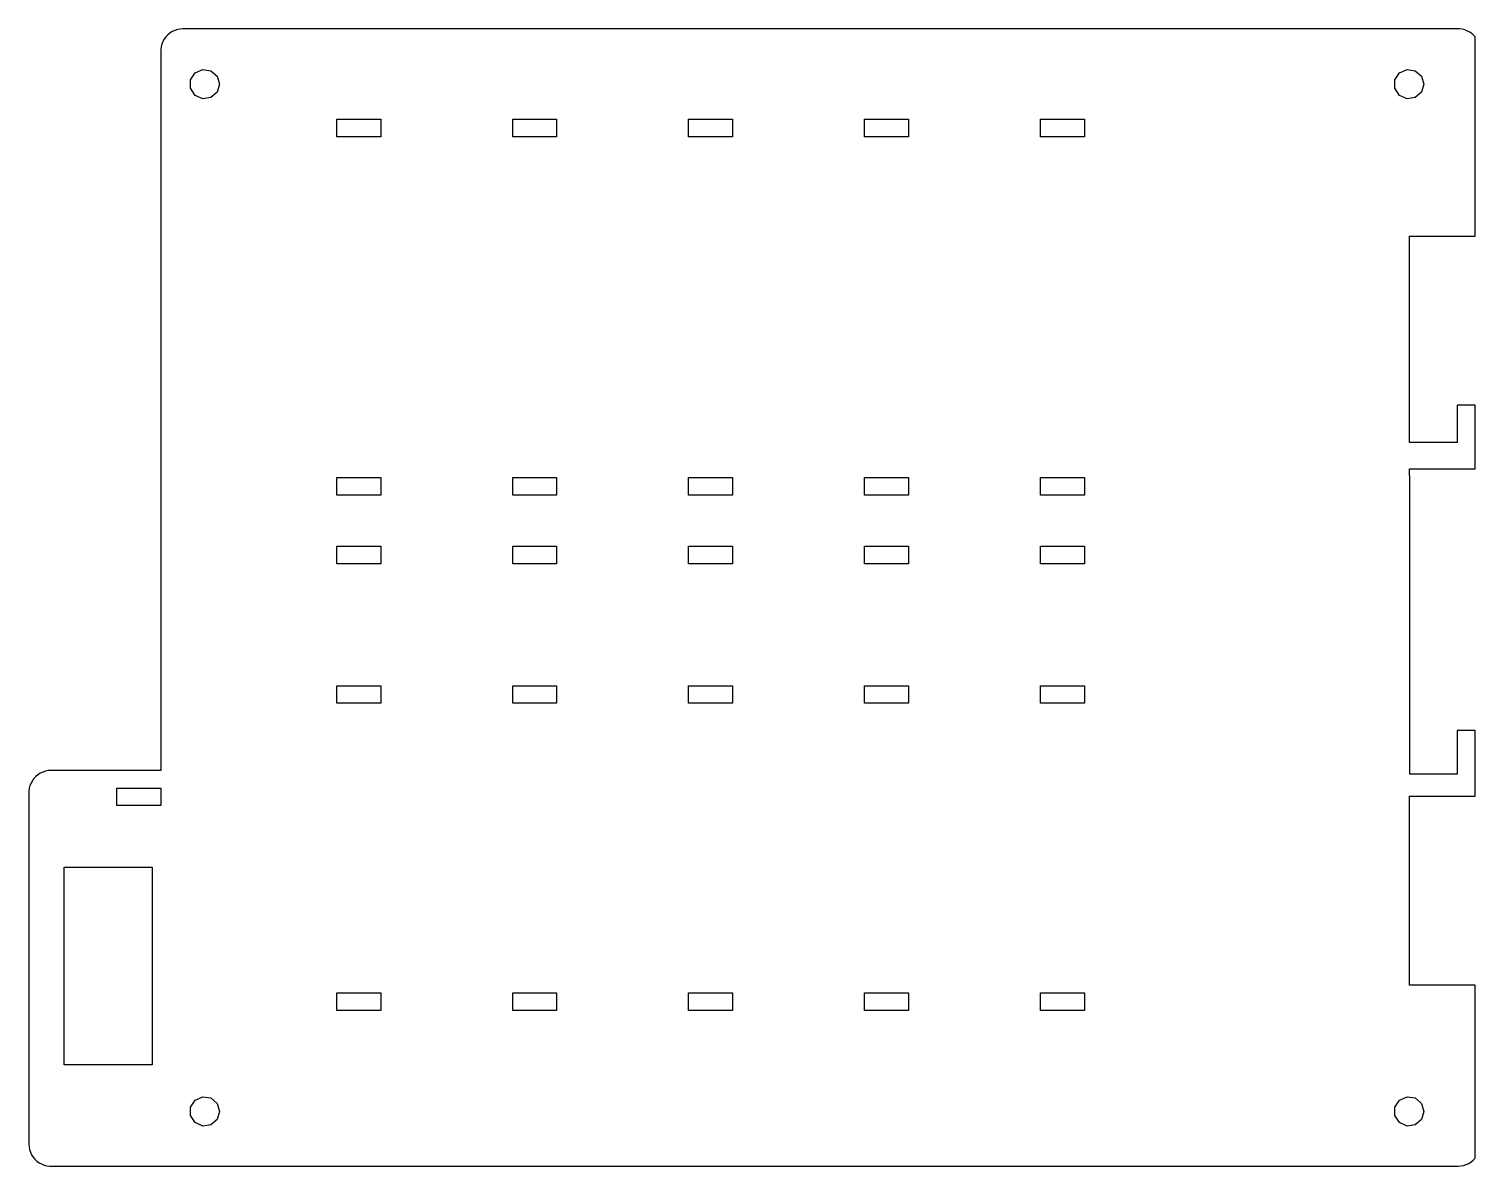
# Model space of a CAD drawing. Extents: x -30 to 299, y 0 to 259.
import ezdxf

# ---------------------------------------------------------------- set-up
doc = ezdxf.new("R2010")
doc.units = 0
doc.layers.get('0').update_dxf_attribs({"linetype": 'CONTINUOUS'})

msp = doc.modelspace()

# ---------------------------------------------------------------- linework, layer by layer
for points in [[(295.627, 0.039427), (296.243, 0.157084), (296.841, 0.351118), (297.409, 0.618467), (297.939, 0.954915), (298.423, 1.35516), (298.84, 1.7995), (298.84, 41.13), (283.94, 41.13), (283.94, 84.13), (298.84, 84.13), (298.84, 99.13), (294.79, 99.13), (294.79, 89.13), (284.04, 89.13), (284.04, 157.13), (283.94, 157.13), (283.94, 158.63), (298.84, 158.63), (298.84, 173.13), (294.79, 173.13), (294.79, 164.63), (283.94, 164.63), (283.94, 211.53), (298.84, 211.53), (298.84, 256.887), (298.645, 257.123), (298.187, 257.553), (297.679, 257.922), (297.129, 258.224), (296.545, 258.455), (295.937, 258.611), (295.314, 258.69), (295, 258.69), (295, 258.7), (5, 258.7), (4.37333, 258.661), (3.75655, 258.543), (3.15938, 258.349), (2.59123, 258.082), (2.06107, 257.745), (1.57726, 257.345), (1.14743, 256.887), (0.778361, 256.379), (0.475865, 255.829), (0.244718, 255.245), (0.088564, 254.637), (0.009867, 254.014), (0.009867, 253.7), (0, 253.7), (0, 90), (-25, 90), (-25.6267, 89.9606), (-26.2435, 89.8429), (-26.8406, 89.6489), (-27.4088, 89.3815), (-27.9389, 89.0451), (-28.4227, 88.6448), (-28.8526, 88.1871), (-29.2216, 87.6791), (-29.5241, 87.1289), (-29.7553, 86.5451), (-29.9114, 85.9369), (-29.9901, 85.3139), (-29.9901, 85), (-30, 85), (-30, 5), (-29.9606, 4.37333), (-29.8429, 3.75655), (-29.6489, 3.15938), (-29.3815, 2.59123), (-29.0451, 2.06107), (-28.6448, 1.57726), (-28.1871, 1.14743), (-27.6791, 0.778361), (-27.1289, 0.475865), (-26.5451, 0.244718), (-25.9369, 0.088564), (-25.314, 0.009867), (-25, 0.009867), (-25, 0), (295, 0)], [(7.79607, 243.587), (6.77083, 245.182), (6.77083, 247.078), (7.79607, 248.673), (9.52104, 249.461), (11.3981, 249.191), (12.8312, 247.95), (13.3655, 246.13), (12.8312, 244.31), (11.3981, 243.069), (9.52104, 242.799)], [(281.636, 243.587), (280.611, 245.182), (280.611, 247.078), (281.636, 248.673), (283.361, 249.461), (285.238, 249.191), (286.671, 247.95), (287.206, 246.13), (286.671, 244.31), (285.238, 243.069), (283.361, 242.799)], [(40, 234.13), (40, 238.13), (50, 238.13), (50, 234.13)], [(80, 234.13), (80, 238.13), (90, 238.13), (90, 234.13)], [(120, 234.13), (120, 238.13), (130, 238.13), (130, 234.13)], [(160, 234.13), (160, 238.13), (170, 238.13), (170, 234.13)], [(200, 234.13), (200, 238.13), (210, 238.13), (210, 234.13)], [(40, 152.63), (40, 156.63), (50, 156.63), (50, 152.63)], [(80, 152.63), (80, 156.63), (90, 156.63), (90, 152.63)], [(120, 152.63), (120, 156.63), (130, 156.63), (130, 152.63)], [(160, 152.63), (160, 156.63), (170, 156.63), (170, 152.63)], [(200, 152.63), (200, 156.63), (210, 156.63), (210, 152.63)], [(40, 137.03), (40, 141.03), (50, 141.03), (50, 137.03)], [(80, 137.03), (80, 141.03), (90, 141.03), (90, 137.03)], [(120, 137.03), (120, 141.03), (130, 141.03), (130, 137.03)], [(160, 137.03), (160, 141.03), (170, 141.03), (170, 137.03)], [(210, 137.03), (200, 137.03), (200, 141.03), (210, 141.03)], [(40, 105.28), (40, 109.28), (50, 109.28), (50, 105.28)], [(90, 105.28), (80, 105.28), (80, 109.28), (90, 109.28)], [(120, 105.28), (120, 109.28), (130, 109.28), (130, 105.28)], [(160, 105.28), (160, 109.28), (170, 109.28), (170, 105.28)], [(200, 105.28), (200, 109.28), (210, 109.28), (210, 105.28)], [(-10, 82), (-10, 86), (0, 86), (0, 82)], [(-22, 23), (-22, 68), (-2, 68), (-2, 23)], [(40, 35.43), (40, 39.43), (50, 39.43), (50, 35.43)], [(80, 35.43), (80, 39.43), (90, 39.43), (90, 35.43)], [(120, 35.43), (120, 39.43), (130, 39.43), (130, 35.43)], [(160, 35.43), (160, 39.43), (170, 39.43), (170, 35.43)], [(200, 35.43), (200, 39.43), (210, 39.43), (210, 35.43)], [(7.79607, 9.88652), (6.77083, 11.4818), (6.77083, 13.3782), (7.79607, 14.9735), (9.52104, 15.7612), (11.3981, 15.4914), (12.8312, 14.2495), (13.3655, 12.43), (12.8312, 10.6105), (11.3981, 9.36863), (9.52104, 9.09876)], [(281.636, 9.88652), (280.611, 11.4818), (280.611, 13.3782), (281.636, 14.9735), (283.361, 15.7612), (285.238, 15.4914), (286.671, 14.2495), (287.206, 12.43), (286.671, 10.6105), (285.238, 9.36863), (283.361, 9.09876)]]:
    msp.add_lwpolyline(points, close=True)

doc.saveas('drawing.dxf')
